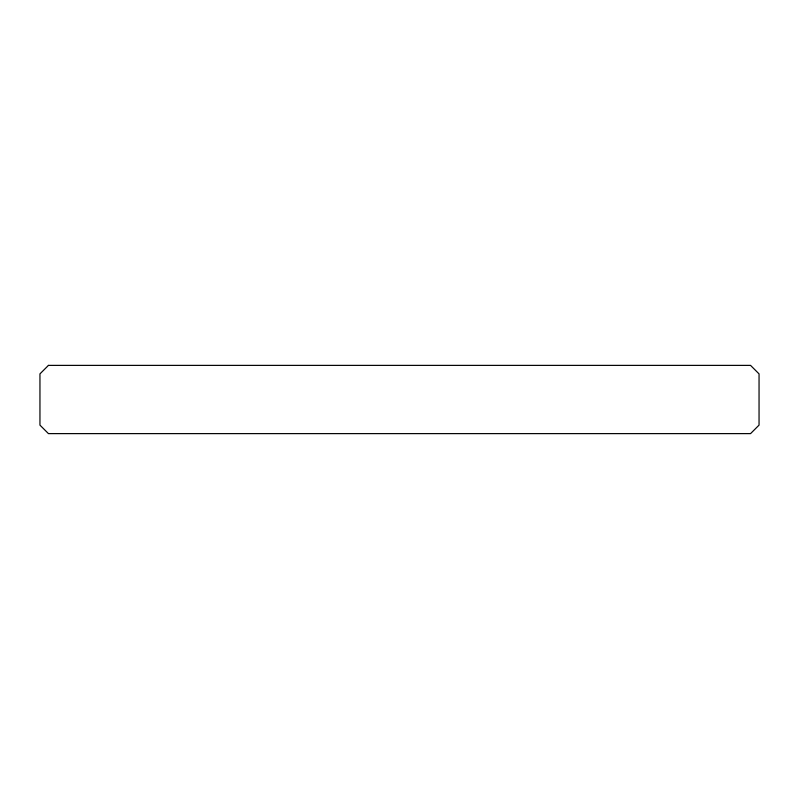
<?xml version="1.0" encoding="UTF-8"?>
<svg xmlns="http://www.w3.org/2000/svg" width="799" height="799" viewBox="0 0 799 799"><rect width="100%" height="100%" fill="white"/><g stroke="black" fill="none" stroke-linecap="round" stroke-linejoin="round"><path stroke-width="1.2" d="M48.439 365.383L39.95 373.882L39.95 425.118L48.439 433.617L750.561 433.617L759.05 425.118L759.05 373.882L750.561 365.383L48.439 365.383"/></g></svg>
